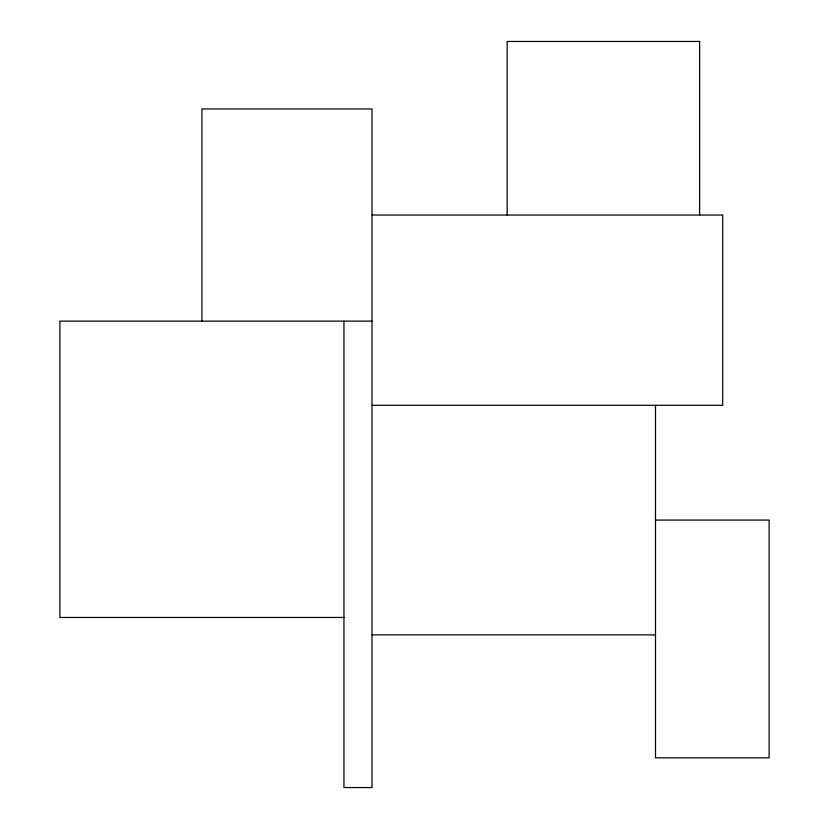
<?xml version="1.0" encoding="UTF-8"?>
<svg xmlns="http://www.w3.org/2000/svg" width="829" height="829" viewBox="0 0 829 829"><rect width="100%" height="100%" fill="white"/><g stroke="black" fill="none" stroke-linecap="round" stroke-linejoin="round"><path stroke-width="1.24" d="M372.014 215.032L722.701 215.032L722.701 405.288L372.014 405.288M372.014 321.124L59.885 321.124L59.885 617.46L343.952 617.46M655.501 520.084L769.115 520.084L769.115 757.841L655.501 757.841L655.501 405.288M372.014 634.879L655.501 634.879M699.614 215.032L699.614 41.45L507.151 41.45L507.151 215.032M343.952 321.124L343.952 787.55L372.014 787.55L372.014 108.951L201.924 108.951L201.924 321.124"/></g></svg>
